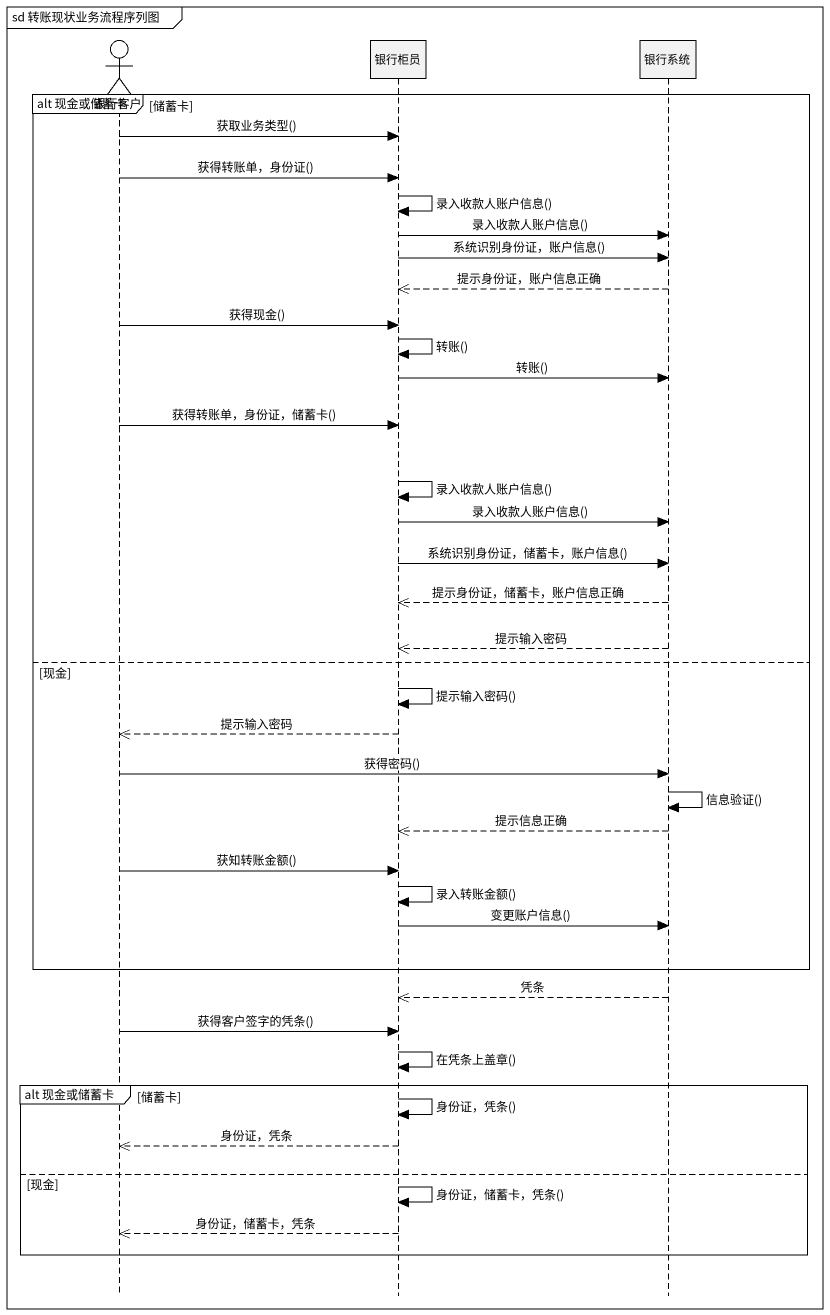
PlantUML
@startuml
mainframe sd 转账现状业务流程序列图
hide footbox
actor 银行客户
participant 银行柜员
participant 银行系统

group alt 现金或储蓄卡 [储蓄卡]
  银行客户 -> 银行柜员 : 获取业务类型()
  银行客户 -> 银行柜员 : 获得转账单，身份证()
  银行柜员 -> 银行柜员 : 录入收款人账户信息()
  银行柜员 -> 银行系统 : 录入收款人账户信息()
  银行柜员 -> 银行系统 : 系统识别身份证，账户信息()
  银行系统 -->> 银行柜员 : 提示身份证，账户信息正确
  银行客户 -> 银行柜员 : 获得现金()
  银行柜员 -> 银行柜员 : 转账()
  银行柜员 -> 银行系统 : 转账()
  银行客户 -> 银行柜员 : 获得转账单，身份证，储蓄卡()
  银行柜员 -> 银行柜员 : 录入收款人账户信息()
  银行柜员 -> 银行系统 : 录入收款人账户信息()
  银行柜员 -> 银行系统 : 系统识别身份证，储蓄卡，账户信息()
  银行系统 -->> 银行柜员 : 提示身份证，储蓄卡，账户信息正确
  银行系统 -->> 银行柜员 : 提示输入密码
else 现金
  银行柜员 -> 银行柜员 : 提示输入密码()
  银行柜员 -->> 银行客户 : 提示输入密码
  银行客户 -> 银行系统 : 获得密码()
  银行系统 -> 银行系统 : 信息验证()
  银行系统 -->> 银行柜员 : 提示信息正确
  银行客户 -> 银行柜员 : 获知转账金额()
  银行柜员 -> 银行柜员 : 录入转账金额()
  银行柜员 -> 银行系统 : 变更账户信息()
end
银行系统 -->> 银行柜员 : 凭条
银行客户 -> 银行柜员 : 获得客户签字的凭条()
银行柜员 -> 银行柜员 : 在凭条上盖章()
group alt 现金或储蓄卡 [储蓄卡]
  银行柜员 -> 银行柜员 : 身份证，凭条()
  银行柜员 -->> 银行客户 : 身份证，凭条
else 现金
  银行柜员 -> 银行柜员 : 身份证，储蓄卡，凭条()
  银行柜员 -->> 银行客户 : 身份证，储蓄卡，凭条
end
@enduml
